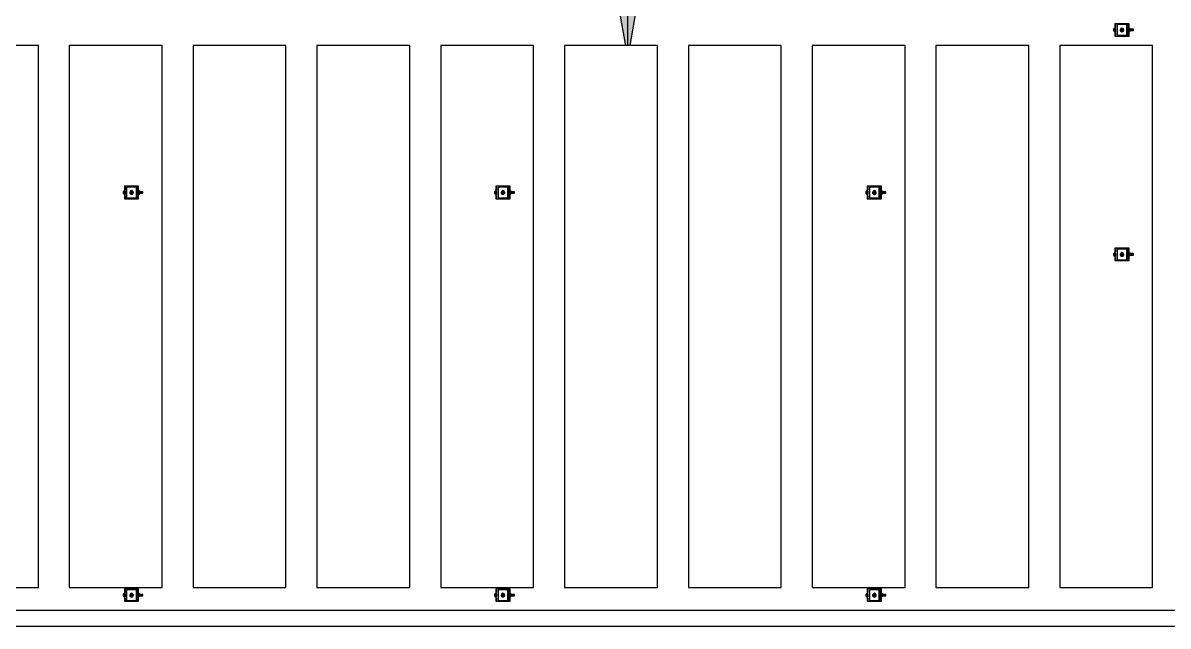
# Model space of a CAD drawing. Header units: millimetres. Extents: x -962357 to -591296, y -195428 to 59420.
# Drawn here: x -789880 to -786180, y 5012 to 6960 of the extents above; entities that cross this region are included whole.
import ezdxf

# ---------------------------------------------------------------- set-up
doc = ezdxf.new("R2010")
doc.units = ezdxf.units.MM
doc.linetypes.add('ACAD_ISO02W100', pattern=[15, 12, -3])
for name, color, linetype in [('000 - CSD_PL_001 - ASCESSORIES', 251, 'Continuous'), ('000 - H A T C H', 8, 'Continuous'), ('000 - WIPEOUT', 250, 'Continuous'), ('001 - ASCESSORIES', 251, 'Continuous'), ('A04_TUBE SERIES', 2, 'Continuous'), ('A11_ALU.SOLID SHEET', 2, 'Continuous')]:
    doc.layers.add(name, color=color, linetype=linetype)
doc.layers.add('A-ANNO-NOTE', color=3, linetype='Continuous', lineweight=25)
doc.layers.get('000 - CSD_PL_001 - ASCESSORIES').off()

# ---------------------------------------------------------------- blocks, each defined once
blk = doc.blocks.new('*U548')
blk.add_attdef('EXTR.OVL-LENGTH_', (-25, -59.1), '', height=5)
blk.add_wipeout([(-25, 0), (25, 0), (25, 9187.5), (-25, 9187.5)]).dxf.layer = '000 - WIPEOUT'
at = {"layer": 'A04_TUBE SERIES', "color": 0}
blk.add_lwpolyline([(-25, 0), (25, 0), (25, 9187.5), (-25, 9187.5)], close=True, dxfattribs=at)
blk = doc.blocks.new('*U618')
at = {"color": 3}
for points in [[(-875, 350), (875, 350), (875, 50), (-875, 50)], [(-875, -50), (875, -50), (875, -350), (-875, -350)], [(-875, -450), (875, -450), (875, -750), (-875, -750)], [(-875, -850), (875, -850), (875, -1150), (-875, -1150)], [(-875, -1250), (875, -1250), (875, -1550), (-875, -1550)], [(-875, -1650), (875, -1650), (875, -1950), (-875, -1950)], [(-875, -2050), (875, -2050), (875, -2350), (-875, -2350)], [(-875, -2450), (875, -2450), (875, -2750), (-875, -2750)], [(-875, -2850), (875, -2850), (875, -3150), (-875, -3150)], [(-875, -3250), (875, -3250), (875, -3550), (-875, -3550)]]:
    blk.add_wipeout(points, dxfattribs=at).dxf.layer = '000 - WIPEOUT'
at = {"layer": 'A11_ALU.SOLID SHEET', "color": 0, "linetype": 'ByBlock'}
for points in [[(-875, 50), (875, 50), (875, 350), (-875, 350)], [(-875, -350), (875, -350), (875, -50), (-875, -50)], [(-875, -750), (875, -750), (875, -450), (-875, -450)], [(-875, -1150), (875, -1150), (875, -850), (-875, -850)], [(-875, -1550), (875, -1550), (875, -1250), (-875, -1250)], [(-875, -1950), (875, -1950), (875, -1650), (-875, -1650)], [(-875, -2350), (875, -2350), (875, -2050), (-875, -2050)], [(-875, -2750), (875, -2750), (875, -2450), (-875, -2450)], [(-875, -3150), (875, -3150), (875, -2850), (-875, -2850)], [(-875, -3550), (875, -3550), (875, -3250), (-875, -3250)]]:
    blk.add_lwpolyline(points, close=True, dxfattribs=at)
blk = doc.blocks.new('*U5836')
at = {"layer": 'A04_TUBE SERIES', "linetype": 'ByBlock', "rotation": 270}
blk.add_blockref('*U548', (-49147, 1457.5), dxfattribs=at)
at = {"layer": 'A11_ALU.SOLID SHEET', "linetype": 'ByBlock', "rotation": 90}
blk.add_blockref('*U618', (-45100, 2432.5), dxfattribs=at)
blk = doc.blocks.new('000 - ASSCESSORIES_FAMELINE_GALV.BRACKET_FITTING_L-PROFILE_BK-08_TOP_VIEW')
at = {"linetype": 'Continuous'}
blk.add_wipeout([(-17.5, 19), (-17.5, -16), (17.5, -16), (17.5, 19)], dxfattribs=at).dxf.layer = '000 - WIPEOUT'
at = {"layer": '001 - ASCESSORIES', "linetype": 'ByBlock'}
blk.add_lwpolyline([(-17.5, 19), (17.5, 19), (17.5, 16), (-17.5, 16)], close=True, dxfattribs=at)
at = {"layer": '001 - ASCESSORIES', "color": 0, "linetype": 'Continuous'}
blk.add_lwpolyline([(-17.5, 19), (-17.5, -16), (17.5, -16), (17.5, 19)], close=True, dxfattribs=at)
at = {"layer": '001 - ASCESSORIES'}
blk.add_circle((0, 0), 3.5, dxfattribs=at)
blk = doc.blocks.new('*U492')
at = {"layer": '001 - ASCESSORIES', "color": 0}
blk.add_blockref('000 - ASSCESSORIES_FAMELINE_GALV.BRACKET_FITTING_L-PROFILE_BK-08_TOP_VIEW', (0, 0), dxfattribs=at)
blk = doc.blocks.new('000 - DYNAMIC_VIEW_ASSCESSORIES_GALV.STUD_FULL_THREAD_1-4_TOP_VIEW')
at = {"layer": '000 - H A T C H'}
h = blk.add_hatch(color=250, dxfattribs=at)
h.dxf.hatch_style = 1
edge = h.paths.add_edge_path()
edge.add_arc((0, 0), 3.18, 0, 360)
at = {"layer": '001 - ASCESSORIES', "color": 0}
blk.add_circle((0, 0), 3.18, dxfattribs=at)
blk = doc.blocks.new('*U485')
at = {"layer": '001 - ASCESSORIES', "color": 0}
blk.add_blockref('000 - DYNAMIC_VIEW_ASSCESSORIES_GALV.STUD_FULL_THREAD_1-4_TOP_VIEW', (0, 0), dxfattribs=at)
blk = doc.blocks.new('000 - ASSCESSORIES_FAMELINE_GALV.BRACKET_FITTING_U-PROFILE_BK-07_TOP_VIEW')
at = {"linetype": 'Continuous'}
blk.add_wipeout([(20, -23), (20, 23), (-20, 23), (-20, -23)], dxfattribs=at).dxf.layer = '000 - WIPEOUT'
at = {"layer": '001 - ASCESSORIES', "linetype": 'ACAD_ISO02W100'}
for p, q in [((20, 21), (-20, 21)), ((20, -21), (-20, -21))]:
    blk.add_line(p, q, dxfattribs=at)
at = {"layer": '001 - ASCESSORIES', "color": 0, "linetype": 'Continuous'}
blk.add_lwpolyline([(20, -23), (20, 23), (-20, 23), (-20, -23)], close=True, dxfattribs=at)
at = {"layer": '001 - ASCESSORIES', "linetype": 'Continuous'}
blk.add_circle((0, 0), 3.5, dxfattribs=at)
blk = doc.blocks.new('*U489')
at = {"layer": '001 - ASCESSORIES', "color": 0, "linetype": 'ByBlock'}
blk.add_blockref('000 - ASSCESSORIES_FAMELINE_GALV.BRACKET_FITTING_U-PROFILE_BK-07_TOP_VIEW', (0, 0), dxfattribs=at)
blk = doc.blocks.new('*U281')
at = {"layer": '001 - ASCESSORIES', "color": 0}
blk.add_lwpolyline([(4.6, 0), (2.3, 4), (-2.3, 4), (-4.6, 0), (-2.3, -4), (2.3, -4)], close=True, dxfattribs=at)
at = {"layer": '001 - ASCESSORIES', "color": 8}
blk.add_circle((0, 0), 3.85, dxfattribs=at)
at = {"layer": '001 - ASCESSORIES', "color": 0}
blk.add_circle((0, 0), 2.6, dxfattribs=at)
blk = doc.blocks.new('*U639')
at = {"layer": '000 - CSD_PL_001 - ASCESSORIES', "color": 0, "rotation": 270}
blk.add_blockref('*U281', (0, 0), dxfattribs=at)
blk = doc.blocks.new('*U308')
at = {"layer": '001 - ASCESSORIES'}
blk.add_lwpolyline([(-0.3, -4.5), (-0.3, -2.5, -19.949874), (0.3, -2.5), (0.3, -4.5)], format="xyb", dxfattribs=at)
blk.add_arc((0, 0), 4.5, 273.1847, 266.8153, dxfattribs=at)
blk = doc.blocks.new('000 - ASSCESSORIES_SPRING_WASHER_M5_TOP_VIEW')
at = {"color": 6}
blk.add_blockref('*U308', (0, 0), dxfattribs=at)
blk = doc.blocks.new('*U641')
at = {"color": 6}
blk.add_blockref('000 - ASSCESSORIES_SPRING_WASHER_M5_TOP_VIEW', (0, 0), dxfattribs=at)
blk = doc.blocks.new('*U307')
at = {"layer": '001 - ASCESSORIES'}
blk.add_lwpolyline([(-0.3, -6), (-0.3, -2.5, -19.949874), (0.2, -2.5), (0.2, -6)], format="xyb", dxfattribs=at)
blk.add_arc((0, 0), 6, 273.1847, 266.8153, dxfattribs=at)
blk = doc.blocks.new('000 - ASSCESSORIES_WASHER_M5_TOP_VIEW')
at = {"color": 6}
blk.add_blockref('*U307', (0, 0), dxfattribs=at)
blk = doc.blocks.new('*U640')
at = {"color": 6}
blk.add_blockref('000 - ASSCESSORIES_WASHER_M5_TOP_VIEW', (0, 0), dxfattribs=at)
blk = doc.blocks.new('*U282')
at = {"color": 1}
for p, q in [((-3.5, 3.5), (3.5, 3.5)), ((-3.5, 0), (3.5, 0))]:
    blk.add_line(p, q, dxfattribs=at)
at = {"color": 0}
for points in [[(-2.3, 3.2, 0.249855), (-4.6, 3.2), (-4.6, 0.3, 0.249855), (-2.3, 0.3)], [(2.3, 3.2, 0.062432), (0, 3.5, 0.062432), (-2.3, 3.2), (-2.3, 0.3, 0.061701), (0, 0, 0.061701), (2.3, 0.3)], [(4.6, 3.2, 0.249855), (2.3, 3.2), (2.3, 0.3, 0.249855), (4.6, 0.3)]]:
    blk.add_lwpolyline(points, format="xyb", close=True, dxfattribs=at)
blk = doc.blocks.new('*U296')
at = {"layer": '000 - H A T C H'}
h = blk.add_hatch(dxfattribs=at)
h.set_pattern_fill('ANSI35', color=8, scale=4, angle=65)
h.set_pattern_definition([(110, (-0.5, 0), (-0.939693, -0.34202), []), (110, (-0.2012, 0.6409), (-0.939693, -0.34202), [1.25, -0.25, 0, -0.25])])
h.paths.add_polyline_path([(0, -2.5), (59.5, -2.5), (59.5, 2.5), (0, 2.5)])
at = {"color": 8}
blk.add_line((59.5, -2.5), (59.5, 2.5), dxfattribs=at)
at = {"color": 1}
blk.add_lwpolyline([(59.5, 2.5), (0, 2.5), (0, -2.5), (59.5, -2.5), (60, -2), (60, 2)], close=True, dxfattribs=at)
blk = doc.blocks.new('*U448')
at = {"layer": '000 - H A T C H'}
h = blk.add_hatch(color=250, dxfattribs=at)
h.dxf.hatch_style = 1
edge = h.paths.add_edge_path()
edge.add_line((-0.3, -4.6), (-3.2, -4.6))
edge.add_arc((-1, -3.5), 2.45, 180, 208.0569, ccw=False)
edge.add_line((-3.5, -3.5), (-3.5, 0))
edge.add_arc((5.9, 0), 9.36, 179.9761, 180.0239, ccw=False)
edge.add_line((-3.5, 0), (-3.5, 0))
edge.add_arc((5.9, 0), 9.36, 179.9761, 180.0239, ccw=False)
edge.add_line((-3.5, 0), (-3.5, 3.5))
edge.add_arc((-1, 3.5), 2.45, 151.9431, 180, ccw=False)
edge.add_line((-3.2, 4.6), (-0.3, 4.6))
edge.add_arc((-2.5, 3.5), 2.45, 360, 388.0569, ccw=False)
edge.add_line((0, 3.5), (0, -3.5))
edge.add_arc((-2.5, -3.5), 2.45, 331.9431, 360, ccw=False)
blk.add_blockref('*U296', (0, 0))
at = {"layer": '001 - ASCESSORIES', "rotation": 90}
blk.add_blockref('*U282', (0, 0), dxfattribs=at)
blk = doc.blocks.new('*U306')
blk.add_wipeout([(-6, 0.65), (6, 0.65), (6, -0.65), (-6, -0.65)]).dxf.layer = '000 - WIPEOUT'
at = {"layer": '001 - ASCESSORIES'}
blk.add_lwpolyline([(-6, 0.65), (6, 0.65), (6, -0.65), (-6, -0.65)], close=True, dxfattribs=at)
blk.add_wipeout([(0.1, -0.65), (6, -0.65), (6, 0.65), (0.1, 0.65)]).dxf.layer = '000 - WIPEOUT'
blk.add_wipeout([(-0.1, -0.65), (-6, -0.65), (-6, 0.65), (-0.1, 0.65)]).dxf.layer = '000 - WIPEOUT'
for points in [[(-0.1, -0.65), (-6, -0.65), (-6, 0.65), (-0.1, 0.65)], [(0.1, -0.65), (6, -0.65), (6, 0.65), (0.1, 0.65)]]:
    blk.add_lwpolyline(points, close=True, dxfattribs=at)
blk = doc.blocks.new('000 - ASSCESSORIES_WASHER_M5_FRONT-SIDE-BACK_VIEW')
at = {"color": 6}
blk.add_blockref('*U306', (0, 0), dxfattribs=at)
blk = doc.blocks.new('*U637')
at = {"color": 6}
blk.add_blockref('000 - ASSCESSORIES_WASHER_M5_FRONT-SIDE-BACK_VIEW', (0, 0), dxfattribs=at)
blk = doc.blocks.new('*U309')
blk.add_wipeout([(-4.5, 0.65), (4.5, 0.65), (4.5, -0.65), (-4.5, -0.65)]).dxf.layer = '000 - WIPEOUT'
at = {"layer": '001 - ASCESSORIES'}
blk.add_lwpolyline([(-4.5, 0.65), (4.5, 0.65), (4.5, -0.65), (-4.5, -0.65)], close=True, dxfattribs=at)
blk.add_wipeout([(0.1, -0.95), (4.5, -0.65), (4.5, 0.65), (0.1, 0.35)]).dxf.layer = '000 - WIPEOUT'
blk.add_wipeout([(-0.1, -0.35), (-4.5, -0.65), (-4.5, 0.65), (-0.1, 0.95)]).dxf.layer = '000 - WIPEOUT'
for points in [[(-0.1, -0.35), (-4.5, -0.65), (-4.5, 0.65), (-0.1, 0.95)], [(0.1, -0.95), (4.5, -0.65), (4.5, 0.65), (0.1, 0.35)]]:
    blk.add_lwpolyline(points, close=True, dxfattribs=at)
blk = doc.blocks.new('000 - ASSCESSORIES_SPRING_WASHER_M5_FRONT-SIDE-BACK_VIEW')
at = {"color": 6}
blk.add_blockref('*U309', (0, 0), dxfattribs=at)
blk = doc.blocks.new('*U638')
at = {"color": 6}
blk.add_blockref('000 - ASSCESSORIES_SPRING_WASHER_M5_FRONT-SIDE-BACK_VIEW', (0, 0), dxfattribs=at)
blk = doc.blocks.new('*U486')
at = {"layer": '001 - ASCESSORIES'}
blk.add_blockref('*U448', (-23, 0), dxfattribs=at)
at = {"layer": '001 - ASCESSORIES', "color": 6, "rotation": 180}
for name in ['*U640', '*U641']:
    blk.add_blockref(name, (0, 0), dxfattribs=at)
at = {"layer": '001 - ASCESSORIES', "color": 2, "rotation": 270}
blk.add_blockref('*U639', (0, 0), dxfattribs=at)
blk.add_blockref('*U639', (0, 0), dxfattribs=at)
at = {"layer": '001 - ASCESSORIES', "color": 0, "rotation": 90}
blk.add_blockref('*U489', (0, 0), dxfattribs=at)
at = {"layer": '001 - ASCESSORIES', "color": 0, "rotation": 270}
blk.add_blockref('*U492', (0, 0), dxfattribs=at)
at = {"layer": '001 - ASCESSORIES', "color": 6}
for name in ['*U640', '*U641']:
    blk.add_blockref(name, (0, 0), dxfattribs=at)
at = {"layer": '001 - ASCESSORIES', "color": 2, "rotation": 90}
blk.add_blockref('*U639', (0, 0), dxfattribs=at)
blk.add_blockref('*U639', (0, 0), dxfattribs=at)
at = {"layer": '001 - ASCESSORIES', "color": 1}
blk.add_blockref('*U485', (0, 0), dxfattribs=at)
at = {"layer": '001 - ASCESSORIES', "rotation": 90}
blk.add_blockref('*U637', (23.65, 0), dxfattribs=at)
blk.add_blockref('*U638', (25.25, 0), dxfattribs=at)
blk = doc.blocks.new('C-1-PP19-AR-4180-01-B_20250903-141828_ERROR_HANGING')
at = {"layer": '000 - CSD_PL_001 - ASCESSORIES', "linetype": 'ByBlock'}
for p in [(-41649, 3357.5), (-44849, 2832.5), (-43649, 2832.5), (-42449, 2832.5), (-41649, 2632.5), (-44849, 1532.5), (-43649, 1532.5), (-42449, 1532.5)]:
    blk.add_blockref('*U486', p, dxfattribs=at)

msp = doc.modelspace()

# ---------------------------------------------------------------- hatches: boundary and pattern name
at = {"layer": 'A-ANNO-NOTE'}
msp.add_hatch(color=256, dxfattribs=at).paths.add_polyline_path([(-787925.8, 6844.3), (-787661.3, 8344.3), (-788190.3, 8344.3)])

# ---------------------------------------------------------------- linework, layer by layer
for p, q in [((-787925.8, 6844.3), (-787925.8, 39783.6)), ((-788190.3, 8344.3), (-787925.8, 6844.3)), ((-787925.8, 6844.3), (-787661.3, 8344.3))]:
    msp.add_line(p, q, dxfattribs=at)

# ---------------------------------------------------------------- next in the draw order: block references
msp.add_blockref('*U5836', (-744680, 3580))

# ---------------------------------------------------------------- next in the draw order: block references
msp.add_blockref('C-1-PP19-AR-4180-01-B_20250903-141828_ERROR_HANGING', (-744680, 3580))

doc.saveas('drawing.dxf')
